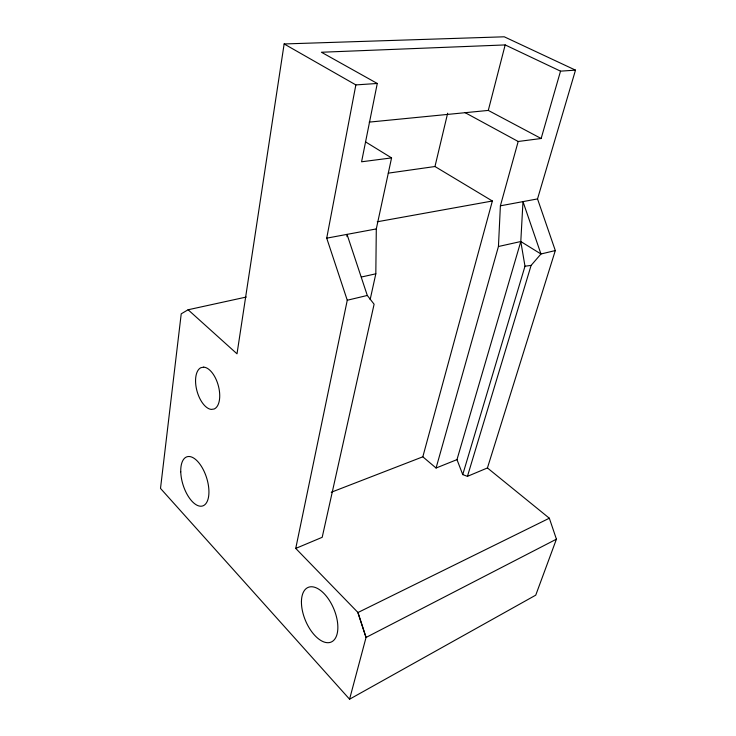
<?xml version="1.0" encoding="UTF-8"?>
<svg xmlns="http://www.w3.org/2000/svg" width="736" height="736" viewBox="0 0 736 736"><rect width="100%" height="100%" fill="white"/><g stroke="black" fill="none" stroke-linecap="round" stroke-linejoin="round"><path stroke-width="1.1" d="M347.024 236.67L347.024 234.379L367.301 295.458L374.1 304.216L322.193 537.308L295.734 548.421L357.981 612.518L366.05 637.45L349.572 699.2L160.503 488.41L181.222 313.83L188.103 309.764L246.247 297.05M370.153 299.552L375.82 273.81L376.298 228.924L391.57 157.9L365.452 141.827M331.255 492.255L422.823 456.808L436.071 468.022L498.438 246.505L500.388 205.822L518.19 141.487L541.144 138.506L560.528 71.153L575.497 70.141L537.528 198.913L555.312 250.562L487.434 467.949L467.443 476.348L462.742 474.61L456.982 459.623L520.794 241.528L522.983 201.618L540.96 253.994L531.107 265.402L467.443 476.348M575.497 70.141L504.261 36.8L284.142 43.958L237.01 353.814L188.103 309.764M295.734 548.421L347.263 300.242L326.72 238.16L355.856 84.907L284.142 43.958M560.528 71.153L505.172 44.924L321.43 52.247L377.274 83.472L361.578 161.791L391.57 157.9M388.295 173.144L434.967 166.52L447.663 113.206M369.205 122.121L488.29 110.418L505.172 44.924M422.823 456.808L492.366 201.002L434.967 166.52M462.742 474.61L524.989 266.22L520.794 241.528L498.438 246.505M487.434 467.949L549.332 518.218L556.425 539.175L535.744 595.157L349.572 699.2M556.425 539.175L366.05 637.45L357.77 612.315M357.981 612.518L549.332 518.218M436.071 468.022L456.982 459.623M347.263 300.242L367.301 295.458M555.312 250.562L540.96 253.994L520.794 241.528M361.385 277.021L375.82 273.81M326.72 238.16L376.298 228.924M500.388 205.822L537.528 198.913M377.255 221.775L492.366 201.002M524.989 266.22L531.107 265.402M355.856 84.907L377.274 83.472M488.29 110.418L541.144 138.506M465.17 112.682L518.19 141.487M203.688 367.144L200.864 367.706A21.749 11.003 74.5 0 0 196.751 390.117A21.749 11.003 74.5 0 0 211.25 409.409L214.112 409.023A21.749 11.003 74.5 0 0 218.537 386.474A21.749 11.003 74.5 0 0 203.688 367.144M301.438 601.432A29.652 15.327 67.2 0 0 328.348 642.694A29.652 15.327 67.2 0 0 329.176 600.079A29.652 15.327 67.2 0 0 301.438 601.432M180.752 471.822A25.806 12.3 72.3 0 0 202.446 506.009A25.806 12.3 72.3 0 0 201.324 466.238A25.806 12.3 72.3 0 0 180.752 471.822"/></g></svg>
